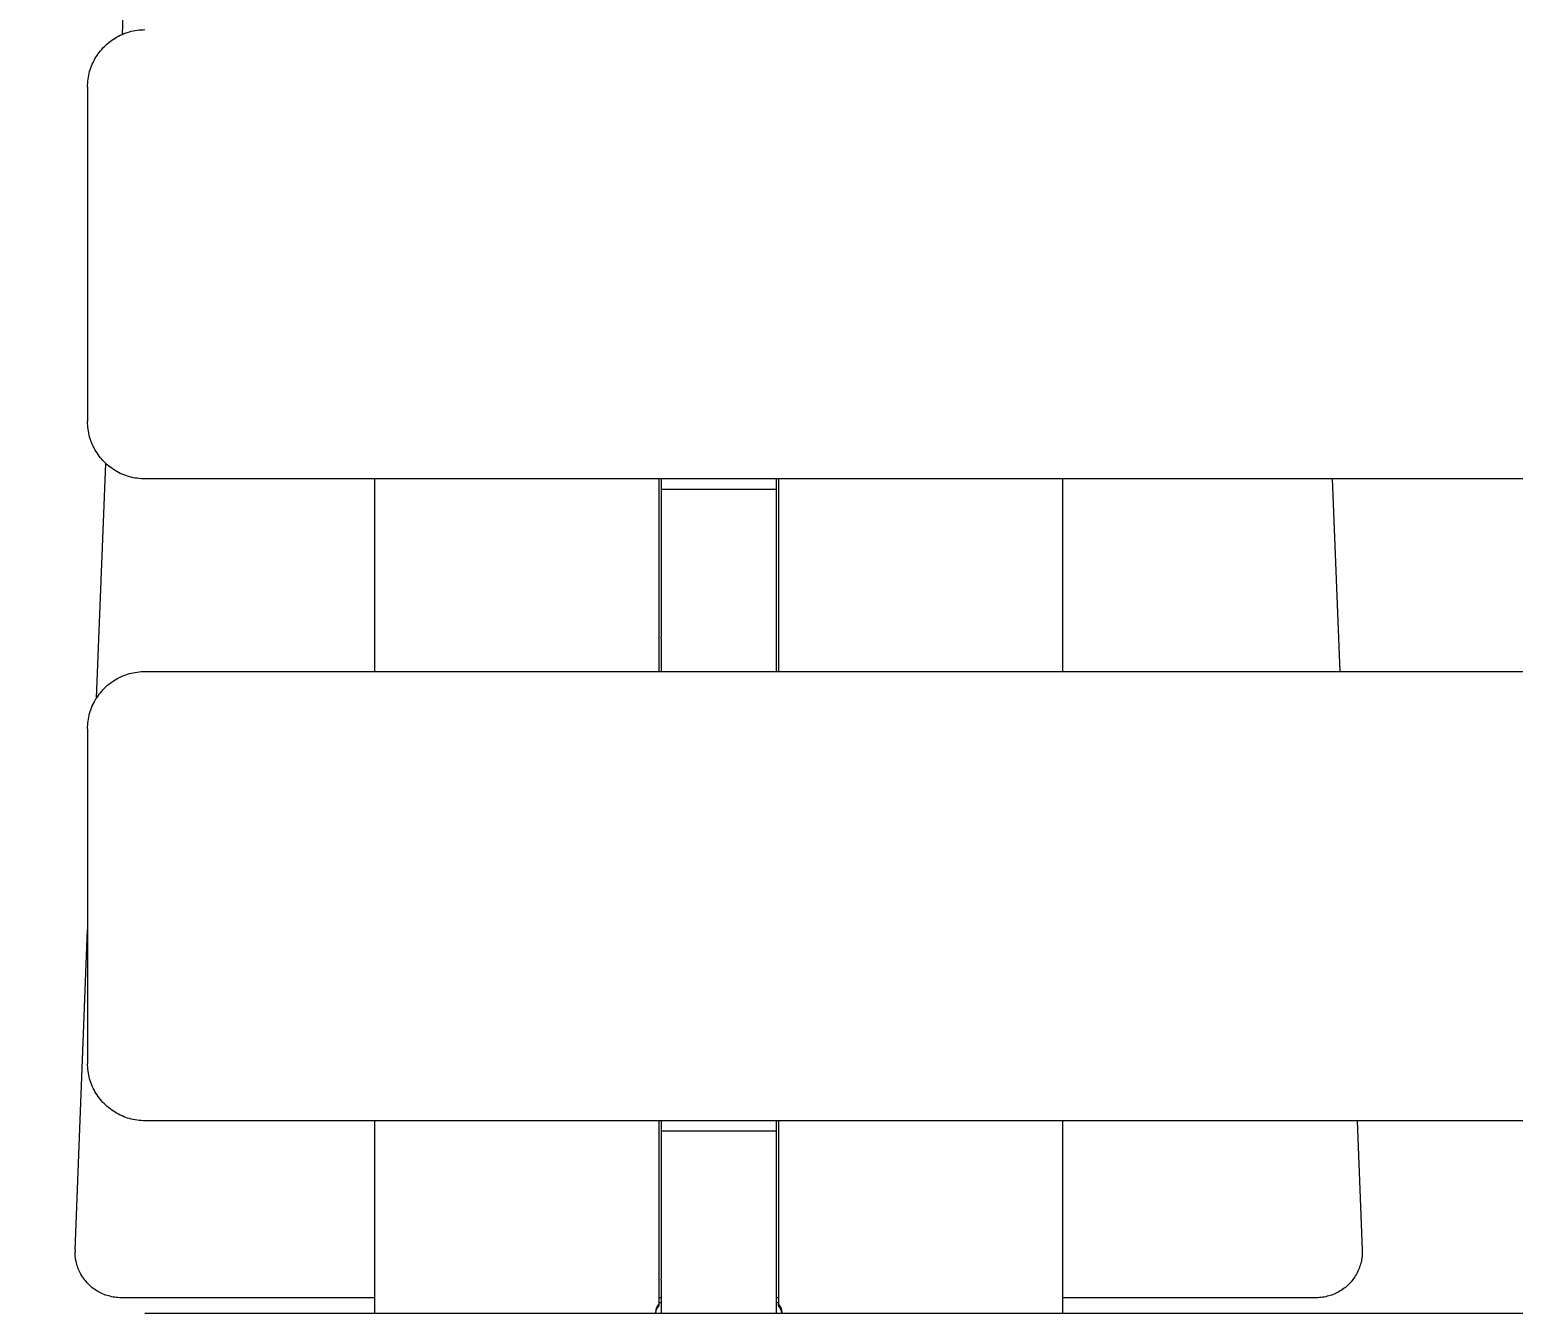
# Model space of a CAD drawing. Header units: millimetres. Extents: x -80 to 4518, y -398 to 2524.
# Drawn here: x 57.2 to 186.5, y -231.7 to -119.8 of the extents above; entities that cross this region are included whole.
import ezdxf

# ---------------------------------------------------------------- set-up
doc = ezdxf.new("R2010")
doc.units = ezdxf.units.MM
doc.layers.add('ZANO_R', color=7, linetype='Continuous', lineweight=0)
doc.layers.add('ZANO_W', color=1, linetype='Continuous', lineweight=0)
doc.styles.add('Arial', font='arial.ttf')
doc.styles.get("Standard").update_dxf_attribs({"font": 'ARIALUNI.TTF'})
doc.dimstyles.new('pl i ang', dxfattribs={"dimtxt": 50, "dimasz": 50, "dimexe": 1.25, "dimexo": 0.625, "dimgap": 10, "dimtad": 1, "dimtoh": 1, "dimtxsty": 'Standard', "dimcen": 2.5, "dimclrd": 1, "dimclre": 1, "dimclrt": 1, "dimadec": 0, "dimazin": 0, "dimtfac": 1, "dimtmove": 0, "dimatfit": 3, "dimfxl": 1, "dimarcsym": 1})

# ---------------------------------------------------------------- blocks, each defined once
blk = doc.blocks.new('*D398')
at = {"layer": 'ZANO_W', "color": 1, "lineweight": -2}
for p, q in [((57.24, 376.68), (-32.87, 376.68)), ((-22.87, 336.68), (-22.87, -286.8)), ((57.24, -326.8), (-32.87, -326.8))]:
    blk.add_line(p, q, dxfattribs=at)
at = {"layer": 'ZANO_W', "color": 1}
for points in [[(-16.2, 336.68), (-29.53, 336.68), (-22.87, 376.68)], [(-29.53, -286.8), (-16.2, -286.8), (-22.87, -326.8)]]:
    blk.add_solid(points, dxfattribs=at)
at = {"layer": 'ZANO_W', "color": 1, "insert": (-53.3, 24.94), "char_height": 40, "attachment_point": 5, "rotation": 90, "style": 'Arial'}
blk.add_mtext('703', dxfattribs=at)

msp = doc.modelspace()

# ---------------------------------------------------------------- linework, layer by layer
at = {"layer": 'ZANO_R'}
for p, q in [((65.28, -120.19), (65.96, -102.83)), ((65.09, -120.28), (65.24, -120.21)), ((65.24, -120.21), (65.4, -120.14)), ((65.4, -120.14), (65.56, -120.08)), ((65.56, -120.08), (65.72, -120.03)), ((65.72, -120.03), (65.89, -119.98)), ((65.89, -119.98), (66.05, -119.93)), ((66.05, -119.93), (66.22, -119.9)), ((66.22, -119.9), (66.39, -119.87)), ((66.39, -119.87), (66.56, -119.84)), ((66.56, -119.84), (66.73, -119.82)), ((66.73, -119.82), (66.9, -119.8)), ((66.9, -119.8), (67.07, -119.8)), ((67.07, -119.8), (67.24, -119.79)), ((63.36, -121.64), (63.47, -121.51)), ((63.47, -121.51), (63.58, -121.38)), ((63.58, -121.38), (63.7, -121.26)), ((63.7, -121.26), (63.82, -121.14)), ((63.82, -121.14), (63.95, -121.02)), ((63.95, -121.02), (64.08, -120.91)), ((64.08, -120.91), (64.22, -120.81)), ((64.22, -120.81), (64.35, -120.71)), ((64.35, -120.71), (64.49, -120.61)), ((64.49, -120.61), (64.64, -120.52)), ((64.64, -120.52), (64.79, -120.43)), ((64.79, -120.43), (64.94, -120.35)), ((64.94, -120.35), (65.09, -120.28)), ((62.59, -122.96), (62.65, -122.8)), ((62.65, -122.8), (62.72, -122.65)), ((62.72, -122.65), (62.8, -122.49)), ((62.8, -122.49), (62.88, -122.34)), ((62.88, -122.34), (62.96, -122.19)), ((62.96, -122.19), (63.06, -122.05)), ((63.06, -122.05), (63.15, -121.91)), ((63.15, -121.91), (63.25, -121.77)), ((63.25, -121.77), (63.36, -121.64)), ((62.26, -124.28), (62.28, -124.11)), ((62.28, -124.11), (62.31, -123.94)), ((62.31, -123.94), (62.34, -123.78)), ((62.34, -123.78), (62.38, -123.61)), ((62.38, -123.61), (62.42, -123.44)), ((62.42, -123.44), (62.47, -123.28)), ((62.47, -123.28), (62.53, -123.12)), ((62.53, -123.12), (62.59, -122.96)), ((62.24, -124.62), (62.25, -124.45)), ((62.24, -124.79), (62.24, -124.62)), ((62.24, -124.79), (62.24, -152.77)), ((62.25, -124.45), (62.26, -124.28)), ((62.24, -152.77), (62.24, -153.95)), ((62.24, -154.12), (62.24, -153.95)), ((62.25, -154.29), (62.24, -154.12)), ((62.26, -154.46), (62.25, -154.29)), ((62.28, -154.63), (62.26, -154.46)), ((62.31, -154.8), (62.28, -154.63)), ((62.34, -154.97), (62.31, -154.8)), ((62.38, -155.13), (62.34, -154.97)), ((62.42, -155.3), (62.38, -155.13)), ((62.47, -155.46), (62.42, -155.3)), ((62.53, -155.62), (62.47, -155.46)), ((62.59, -155.78), (62.53, -155.62)), ((62.65, -155.94), (62.59, -155.78)), ((62.72, -156.1), (62.65, -155.94)), ((62.8, -156.25), (62.72, -156.1)), ((62.88, -156.4), (62.8, -156.25)), ((62.96, -156.55), (62.88, -156.4)), ((63.06, -156.69), (62.96, -156.55)), ((63.02, -178.05), (63.82, -157.6)), ((63.15, -156.83), (63.06, -156.69)), ((63.25, -156.97), (63.15, -156.83)), ((63.36, -157.11), (63.25, -156.97)), ((63.47, -157.24), (63.36, -157.11)), ((63.58, -157.36), (63.47, -157.24)), ((63.7, -157.49), (63.58, -157.36)), ((63.82, -157.6), (63.7, -157.49)), ((63.95, -157.72), (63.82, -157.6)), ((64.08, -157.83), (63.95, -157.72)), ((64.22, -157.93), (64.08, -157.83)), ((64.35, -158.03), (64.22, -157.93)), ((64.49, -158.13), (64.35, -158.03)), ((64.64, -158.22), (64.49, -158.13)), ((64.79, -158.31), (64.64, -158.22)), ((64.94, -158.39), (64.79, -158.31)), ((65.09, -158.47), (64.94, -158.39)), ((65.24, -158.54), (65.09, -158.47)), ((65.4, -158.6), (65.24, -158.54)), ((65.56, -158.66), (65.4, -158.6)), ((65.72, -158.72), (65.56, -158.66)), ((65.89, -158.76), (65.72, -158.72)), ((66.05, -158.81), (65.89, -158.76)), ((66.22, -158.85), (66.05, -158.81)), ((66.39, -158.88), (66.22, -158.85)), ((66.56, -158.9), (66.39, -158.88)), ((66.73, -158.92), (66.56, -158.9)), ((66.9, -158.94), (66.73, -158.92)), ((67.07, -158.95), (66.9, -158.94)), ((67.24, -158.95), (67.07, -158.95)), ((361.15, -158.95), (67.24, -158.95)), ((87.24, -158.95), (87.24, -175.74)), ((112.04, -175.74), (112.04, -158.95)), ((112.24, -158.95), (112.24, -159.87)), ((122.24, -158.95), (122.24, -159.87)), ((122.44, -158.95), (122.44, -175.74)), ((147.24, -175.74), (147.24, -158.95)), ((170.7, -158.95), (171.36, -175.74)), ((112.24, -159.87), (112.24, -159.87)), ((112.24, -159.87), (112.24, -159.87)), ((112.24, -159.87), (112.24, -159.87)), ((112.24, -159.87), (112.24, -159.87)), ((112.24, -159.87), (112.24, -159.87)), ((112.24, -159.87), (112.24, -159.91)), ((122.24, -159.87), (112.24, -159.87)), ((112.24, -159.91), (112.24, -160.05)), ((112.24, -160.05), (112.24, -160.68)), ((122.24, -159.87), (122.24, -159.87)), ((122.24, -159.87), (122.24, -159.87)), ((122.24, -159.87), (122.24, -159.87)), ((122.24, -159.87), (122.24, -159.87)), ((122.24, -159.87), (122.24, -159.87)), ((122.24, -159.87), (122.24, -159.91)), ((122.24, -159.91), (122.24, -160.05)), ((122.24, -160.05), (122.24, -160.68)), ((112.24, -160.68), (112.24, -162.74)), ((122.24, -160.68), (122.24, -162.74)), ((112.24, -162.74), (112.24, -172.73)), ((122.24, -162.74), (122.24, -172.73)), ((112.24, -172.86), (112.24, -172.73)), ((112.24, -172.86), (112.24, -175.74)), ((122.24, -172.73), (122.24, -172.86)), ((122.24, -172.86), (122.24, -175.74)), ((66.05, -175.88), (66.22, -175.85)), ((66.22, -175.85), (66.39, -175.82)), ((66.39, -175.82), (66.56, -175.79)), ((66.56, -175.79), (66.73, -175.77)), ((66.73, -175.77), (66.9, -175.75)), ((66.9, -175.75), (67.07, -175.75)), ((67.07, -175.75), (67.24, -175.74)), ((67.24, -175.74), (361.15, -175.74)), ((63.7, -177.21), (63.82, -177.09)), ((63.82, -177.09), (63.95, -176.97)), ((63.95, -176.97), (64.08, -176.86)), ((64.08, -176.86), (64.22, -176.76)), ((64.22, -176.76), (64.35, -176.66)), ((64.35, -176.66), (64.49, -176.56)), ((64.49, -176.56), (64.64, -176.47)), ((64.64, -176.47), (64.79, -176.38)), ((64.79, -176.38), (64.94, -176.3)), ((64.94, -176.3), (65.09, -176.23)), ((65.09, -176.23), (65.24, -176.16)), ((65.24, -176.16), (65.4, -176.09)), ((65.4, -176.09), (65.56, -176.03)), ((65.56, -176.03), (65.72, -175.98)), ((65.72, -175.98), (65.89, -175.93)), ((65.89, -175.93), (66.05, -175.88)), ((62.8, -178.44), (62.88, -178.29)), ((62.88, -178.29), (62.96, -178.14)), ((62.96, -178.14), (63.06, -178)), ((63.06, -178), (63.15, -177.86)), ((63.15, -177.86), (63.25, -177.72)), ((63.25, -177.72), (63.36, -177.59)), ((63.36, -177.59), (63.47, -177.46)), ((63.47, -177.46), (63.58, -177.33)), ((63.58, -177.33), (63.7, -177.21)), ((62.31, -179.89), (62.34, -179.73)), ((62.34, -179.73), (62.38, -179.56)), ((62.38, -179.56), (62.42, -179.39)), ((62.42, -179.39), (62.47, -179.23)), ((62.47, -179.23), (62.53, -179.07)), ((62.53, -179.07), (62.59, -178.91)), ((62.59, -178.91), (62.65, -178.75)), ((62.65, -178.75), (62.72, -178.6)), ((62.72, -178.6), (62.8, -178.44)), ((62.24, -180.57), (62.25, -180.4)), ((62.24, -180.74), (62.24, -180.57)), ((62.24, -180.74), (62.24, -208.72)), ((62.25, -180.4), (62.26, -180.23)), ((62.26, -180.23), (62.28, -180.06)), ((62.28, -180.06), (62.31, -179.89)), ((61.15, -226.17), (62.24, -198.26)), ((62.24, -208.72), (62.24, -209.9)), ((62.24, -210.07), (62.24, -209.9)), ((62.25, -210.24), (62.24, -210.07)), ((62.26, -210.41), (62.25, -210.24)), ((62.28, -210.58), (62.26, -210.41)), ((62.31, -210.75), (62.28, -210.58)), ((62.34, -210.92), (62.31, -210.75)), ((62.38, -211.08), (62.34, -210.92)), ((62.42, -211.25), (62.38, -211.08)), ((62.47, -211.41), (62.42, -211.25)), ((62.53, -211.57), (62.47, -211.41)), ((62.59, -211.73), (62.53, -211.57)), ((62.65, -211.89), (62.59, -211.73)), ((62.72, -212.05), (62.65, -211.89)), ((62.8, -212.2), (62.72, -212.05)), ((62.88, -212.35), (62.8, -212.2)), ((62.96, -212.5), (62.88, -212.35)), ((63.06, -212.64), (62.96, -212.5)), ((63.15, -212.78), (63.06, -212.64)), ((63.25, -212.92), (63.15, -212.78)), ((63.36, -213.06), (63.25, -212.92)), ((63.47, -213.19), (63.36, -213.06)), ((63.58, -213.31), (63.47, -213.19)), ((63.7, -213.44), (63.58, -213.31)), ((63.82, -213.55), (63.7, -213.44)), ((63.95, -213.67), (63.82, -213.55)), ((64.08, -213.78), (63.95, -213.67)), ((64.22, -213.88), (64.08, -213.78)), ((64.35, -213.99), (64.22, -213.88)), ((64.49, -214.08), (64.35, -213.99)), ((64.64, -214.17), (64.49, -214.08)), ((64.79, -214.26), (64.64, -214.17)), ((64.94, -214.34), (64.79, -214.26)), ((65.09, -214.42), (64.94, -214.34)), ((65.24, -214.49), (65.09, -214.42)), ((65.4, -214.55), (65.24, -214.49)), ((65.56, -214.61), (65.4, -214.55)), ((65.72, -214.67), (65.56, -214.61)), ((65.89, -214.71), (65.72, -214.67)), ((66.05, -214.76), (65.89, -214.71)), ((66.22, -214.8), (66.05, -214.76)), ((66.39, -214.83), (66.22, -214.8)), ((66.56, -214.85), (66.39, -214.83)), ((66.73, -214.87), (66.56, -214.85)), ((66.9, -214.89), (66.73, -214.87)), ((67.07, -214.9), (66.9, -214.89)), ((67.24, -214.9), (67.07, -214.9)), ((361.15, -214.9), (67.24, -214.9)), ((87.24, -214.9), (87.24, -231.69)), ((112.04, -230.88), (112.04, -214.9)), ((112.24, -214.9), (112.24, -215.82)), ((112.24, -215.82), (112.24, -215.82)), ((112.24, -215.82), (112.24, -215.82)), ((112.24, -215.82), (112.24, -215.82)), ((112.24, -215.82), (112.24, -215.82)), ((112.24, -215.82), (112.24, -215.82)), ((112.24, -215.82), (112.24, -215.86)), ((122.24, -215.82), (112.24, -215.82)), ((112.24, -215.86), (112.24, -216)), ((122.24, -214.9), (122.24, -215.82)), ((122.24, -215.82), (122.24, -215.82)), ((122.24, -215.82), (122.24, -215.82)), ((122.24, -215.82), (122.24, -215.82)), ((122.24, -215.82), (122.24, -215.82)), ((122.24, -215.82), (122.24, -215.82)), ((122.24, -215.82), (122.24, -215.86)), ((122.24, -215.86), (122.24, -216)), ((122.44, -214.9), (122.44, -230.88)), ((147.24, -231.69), (147.24, -214.9)), ((172.89, -214.9), (173.32, -226.17)), ((112.24, -216), (112.24, -216.63)), ((112.24, -216.63), (112.24, -218.69)), ((122.24, -216), (122.24, -216.63)), ((122.24, -216.63), (122.24, -218.69)), ((112.24, -218.69), (112.24, -228.68)), ((122.24, -218.69), (122.24, -228.68)), ((61.15, -226.17), (61.15, -226.25)), ((61.15, -226.25), (61.15, -226.33)), ((173.32, -226.17), (173.33, -226.31)), ((61.15, -226.47), (61.15, -226.33)), ((61.15, -226.6), (61.15, -226.47)), ((61.17, -226.74), (61.15, -226.6)), ((61.18, -226.87), (61.17, -226.74)), ((61.2, -227.01), (61.18, -226.87)), ((61.23, -227.14), (61.2, -227.01)), ((61.26, -227.28), (61.23, -227.14)), ((61.29, -227.41), (61.26, -227.28)), ((61.33, -227.54), (61.29, -227.41)), ((61.38, -227.67), (61.33, -227.54)), ((173.14, -227.52), (173.1, -227.65)), ((173.18, -227.39), (173.14, -227.52)), ((173.22, -227.26), (173.18, -227.39)), ((173.25, -227.13), (173.22, -227.26)), ((173.27, -226.99), (173.25, -227.13)), ((173.29, -226.86), (173.27, -226.99)), ((173.31, -226.72), (173.29, -226.86)), ((173.32, -226.58), (173.31, -226.72)), ((173.33, -226.45), (173.32, -226.58)), ((173.33, -226.31), (173.33, -226.45)), ((61.42, -227.8), (61.38, -227.67)), ((61.48, -227.92), (61.42, -227.8)), ((61.53, -228.05), (61.48, -227.92)), ((61.59, -228.17), (61.53, -228.05)), ((61.66, -228.29), (61.59, -228.17)), ((61.73, -228.41), (61.66, -228.29)), ((61.8, -228.52), (61.73, -228.41)), ((61.88, -228.64), (61.8, -228.52)), ((61.96, -228.75), (61.88, -228.64)), ((62.04, -228.85), (61.96, -228.75)), ((62.13, -228.96), (62.04, -228.85)), ((112.24, -228.81), (112.24, -228.68)), ((112.24, -228.81), (112.24, -231.69)), ((122.24, -228.68), (122.24, -228.81)), ((122.24, -228.81), (122.24, -231.69)), ((172.44, -228.84), (172.35, -228.95)), ((172.52, -228.74), (172.44, -228.84)), ((172.6, -228.63), (172.52, -228.74)), ((172.68, -228.51), (172.6, -228.63)), ((172.75, -228.4), (172.68, -228.51)), ((172.82, -228.28), (172.75, -228.4)), ((172.89, -228.16), (172.82, -228.28)), ((172.95, -228.03), (172.89, -228.16)), ((173, -227.91), (172.95, -228.03)), ((173.05, -227.78), (173, -227.91)), ((173.1, -227.65), (173.05, -227.78)), ((62.22, -229.06), (62.13, -228.96)), ((62.32, -229.16), (62.22, -229.06)), ((62.42, -229.25), (62.32, -229.16)), ((62.52, -229.34), (62.42, -229.25)), ((62.62, -229.43), (62.52, -229.34)), ((62.73, -229.52), (62.62, -229.43)), ((62.84, -229.6), (62.73, -229.52)), ((62.95, -229.67), (62.84, -229.6)), ((63.07, -229.75), (62.95, -229.67)), ((63.19, -229.82), (63.07, -229.75)), ((63.31, -229.88), (63.19, -229.82)), ((63.43, -229.94), (63.31, -229.88)), ((63.55, -230), (63.43, -229.94)), ((63.68, -230.05), (63.55, -230)), ((63.81, -230.1), (63.68, -230.05)), ((63.94, -230.14), (63.81, -230.1)), ((64.07, -230.18), (63.94, -230.14)), ((170.54, -230.14), (170.41, -230.18)), ((170.67, -230.1), (170.54, -230.14)), ((170.8, -230.05), (170.67, -230.1)), ((170.93, -230), (170.8, -230.05)), ((171.05, -229.94), (170.93, -230)), ((171.17, -229.88), (171.05, -229.94)), ((171.29, -229.81), (171.17, -229.88)), ((171.41, -229.74), (171.29, -229.81)), ((171.53, -229.67), (171.41, -229.74)), ((171.64, -229.59), (171.53, -229.67)), ((171.75, -229.51), (171.64, -229.59)), ((171.86, -229.43), (171.75, -229.51)), ((171.96, -229.34), (171.86, -229.43)), ((172.06, -229.25), (171.96, -229.34)), ((172.16, -229.15), (172.06, -229.25)), ((172.26, -229.05), (172.16, -229.15)), ((172.35, -228.95), (172.26, -229.05)), ((64.2, -230.21), (64.07, -230.18)), ((64.33, -230.24), (64.2, -230.21)), ((64.47, -230.27), (64.33, -230.24)), ((64.6, -230.29), (64.47, -230.27)), ((64.74, -230.31), (64.6, -230.29)), ((64.87, -230.32), (64.74, -230.31)), ((65.01, -230.33), (64.87, -230.32)), ((65.15, -230.33), (65.01, -230.33)), ((87.24, -230.33), (65.15, -230.33)), ((111.76, -231.42), (111.75, -231.45)), ((111.77, -231.35), (111.76, -231.38)), ((111.76, -231.38), (111.76, -231.42)), ((111.78, -231.32), (111.77, -231.35)), ((111.79, -231.28), (111.78, -231.32)), ((111.78, -231.47), (111.79, -231.44)), ((111.8, -231.25), (111.79, -231.28)), ((111.79, -231.44), (111.8, -231.41)), ((111.81, -231.22), (111.8, -231.25)), ((111.8, -231.41), (111.82, -231.38)), ((111.83, -231.19), (111.81, -231.22)), ((111.82, -231.38), (111.83, -231.35)), ((111.84, -231.16), (111.83, -231.19)), ((111.83, -231.35), (111.84, -231.32)), ((111.85, -231.13), (111.84, -231.16)), ((111.84, -231.32), (111.86, -231.29)), ((111.87, -231.1), (111.85, -231.13)), ((111.86, -231.29), (111.88, -231.26)), ((111.89, -231.07), (111.87, -231.1)), ((111.88, -231.26), (111.89, -231.23)), ((111.91, -231.04), (111.89, -231.07)), ((111.89, -231.23), (111.91, -231.2)), ((111.93, -231.01), (111.91, -231.04)), ((111.91, -231.2), (111.93, -231.17)), ((111.95, -230.98), (111.93, -231.01)), ((111.93, -231.17), (111.95, -231.15)), ((111.97, -230.95), (111.95, -230.98)), ((111.95, -231.15), (111.97, -231.12)), ((111.99, -230.93), (111.97, -230.95)), ((111.97, -231.12), (111.99, -231.09)), ((112.01, -230.9), (111.99, -230.93)), ((111.99, -231.09), (112.01, -231.07)), ((112.04, -230.88), (112.01, -230.9)), ((112.01, -231.07), (112.04, -231.05)), ((112.24, -230.33), (112.04, -230.33)), ((112.04, -230.74), (112.14, -230.75)), ((112.04, -231.05), (112.04, -230.88)), ((112.14, -230.75), (112.24, -230.76)), ((122.44, -230.33), (122.24, -230.33)), ((122.24, -230.76), (122.34, -230.75)), ((122.34, -230.75), (122.44, -230.74)), ((122.44, -231.05), (122.44, -230.88)), ((122.44, -230.88), (122.46, -230.9)), ((122.44, -231.05), (122.46, -231.07)), ((122.46, -230.9), (122.48, -230.93)), ((122.46, -231.07), (122.48, -231.09)), ((122.48, -230.93), (122.51, -230.95)), ((122.48, -231.09), (122.5, -231.12)), ((122.5, -231.12), (122.52, -231.15)), ((122.51, -230.95), (122.53, -230.98)), ((122.52, -231.15), (122.54, -231.17)), ((122.53, -230.98), (122.55, -231.01)), ((122.54, -231.17), (122.56, -231.2)), ((122.55, -231.01), (122.57, -231.04)), ((122.56, -231.2), (122.58, -231.23)), ((122.57, -231.04), (122.58, -231.07)), ((122.58, -231.07), (122.6, -231.1)), ((122.58, -231.23), (122.6, -231.26)), ((122.6, -231.1), (122.62, -231.13)), ((122.6, -231.26), (122.61, -231.29)), ((122.61, -231.29), (122.63, -231.32)), ((122.62, -231.13), (122.63, -231.16)), ((122.63, -231.16), (122.65, -231.19)), ((122.63, -231.32), (122.64, -231.35)), ((122.64, -231.35), (122.66, -231.38)), ((122.65, -231.19), (122.66, -231.22)), ((122.66, -231.22), (122.67, -231.25)), ((122.66, -231.38), (122.67, -231.41)), ((122.67, -231.25), (122.68, -231.28)), ((122.67, -231.41), (122.68, -231.44)), ((122.68, -231.28), (122.69, -231.32)), ((122.68, -231.44), (122.69, -231.47)), ((122.69, -231.32), (122.7, -231.35)), ((122.7, -231.35), (122.71, -231.38)), ((122.71, -231.38), (122.72, -231.42)), ((122.72, -231.42), (122.72, -231.45)), ((169.33, -230.33), (147.24, -230.33)), ((169.46, -230.33), (169.33, -230.33)), ((169.6, -230.32), (169.46, -230.33)), ((169.74, -230.31), (169.6, -230.32)), ((169.87, -230.29), (169.74, -230.31)), ((170.01, -230.27), (169.87, -230.29)), ((170.14, -230.24), (170.01, -230.27)), ((170.28, -230.21), (170.14, -230.24)), ((170.41, -230.18), (170.28, -230.21)), ((67.24, -231.69), (361.15, -231.69)), ((111.75, -231.52), (111.74, -231.56)), ((111.74, -231.56), (111.74, -231.59)), ((111.74, -231.59), (111.74, -231.62)), ((111.74, -231.62), (111.75, -231.66)), ((111.75, -231.45), (111.75, -231.49)), ((111.75, -231.49), (111.75, -231.52)), ((111.75, -231.63), (111.76, -231.6)), ((111.75, -231.67), (111.75, -231.63)), ((111.75, -231.66), (111.75, -231.69)), ((111.76, -231.57), (111.77, -231.54)), ((111.76, -231.6), (111.76, -231.57)), ((111.77, -231.54), (111.78, -231.5)), ((111.78, -231.5), (111.78, -231.47)), ((122.69, -231.47), (122.7, -231.5)), ((122.7, -231.5), (122.71, -231.54)), ((122.71, -231.54), (122.71, -231.57)), ((122.71, -231.57), (122.72, -231.6)), ((122.72, -231.45), (122.72, -231.49)), ((122.72, -231.49), (122.73, -231.52)), ((122.72, -231.6), (122.72, -231.63)), ((122.72, -231.63), (122.73, -231.67)), ((122.73, -231.66), (122.72, -231.69)), ((122.73, -231.52), (122.73, -231.56)), ((122.73, -231.56), (122.73, -231.59)), ((122.73, -231.59), (122.73, -231.62)), ((122.73, -231.62), (122.73, -231.66))]:
    msp.add_line(p, q, dxfattribs=at)

# ---------------------------------------------------------------- dimensions: what is measured, and where the dimension line sits
at = {"layer": 'ZANO_W'}
dim = msp.add_linear_dim(base=(-22.87, -326.8), p1=(67.24, 376.68), p2=(67.24, -326.8), angle=90, dimstyle='pl i ang', override={"dimtxt": 40, "dimasz": 40, "dimexe": 10, "dimexo": 10, "dimtoh": 0, "dimdec": 0, "dimtxsty": 'Arial', "dimtdec": 0, "dimtmove": 1}, dxfattribs=at)
dim.commit()
dim.dimension.update_dxf_attribs({"geometry": '*D398', "text_midpoint": (-53.3, 24.94)})

doc.saveas('drawing.dxf')
